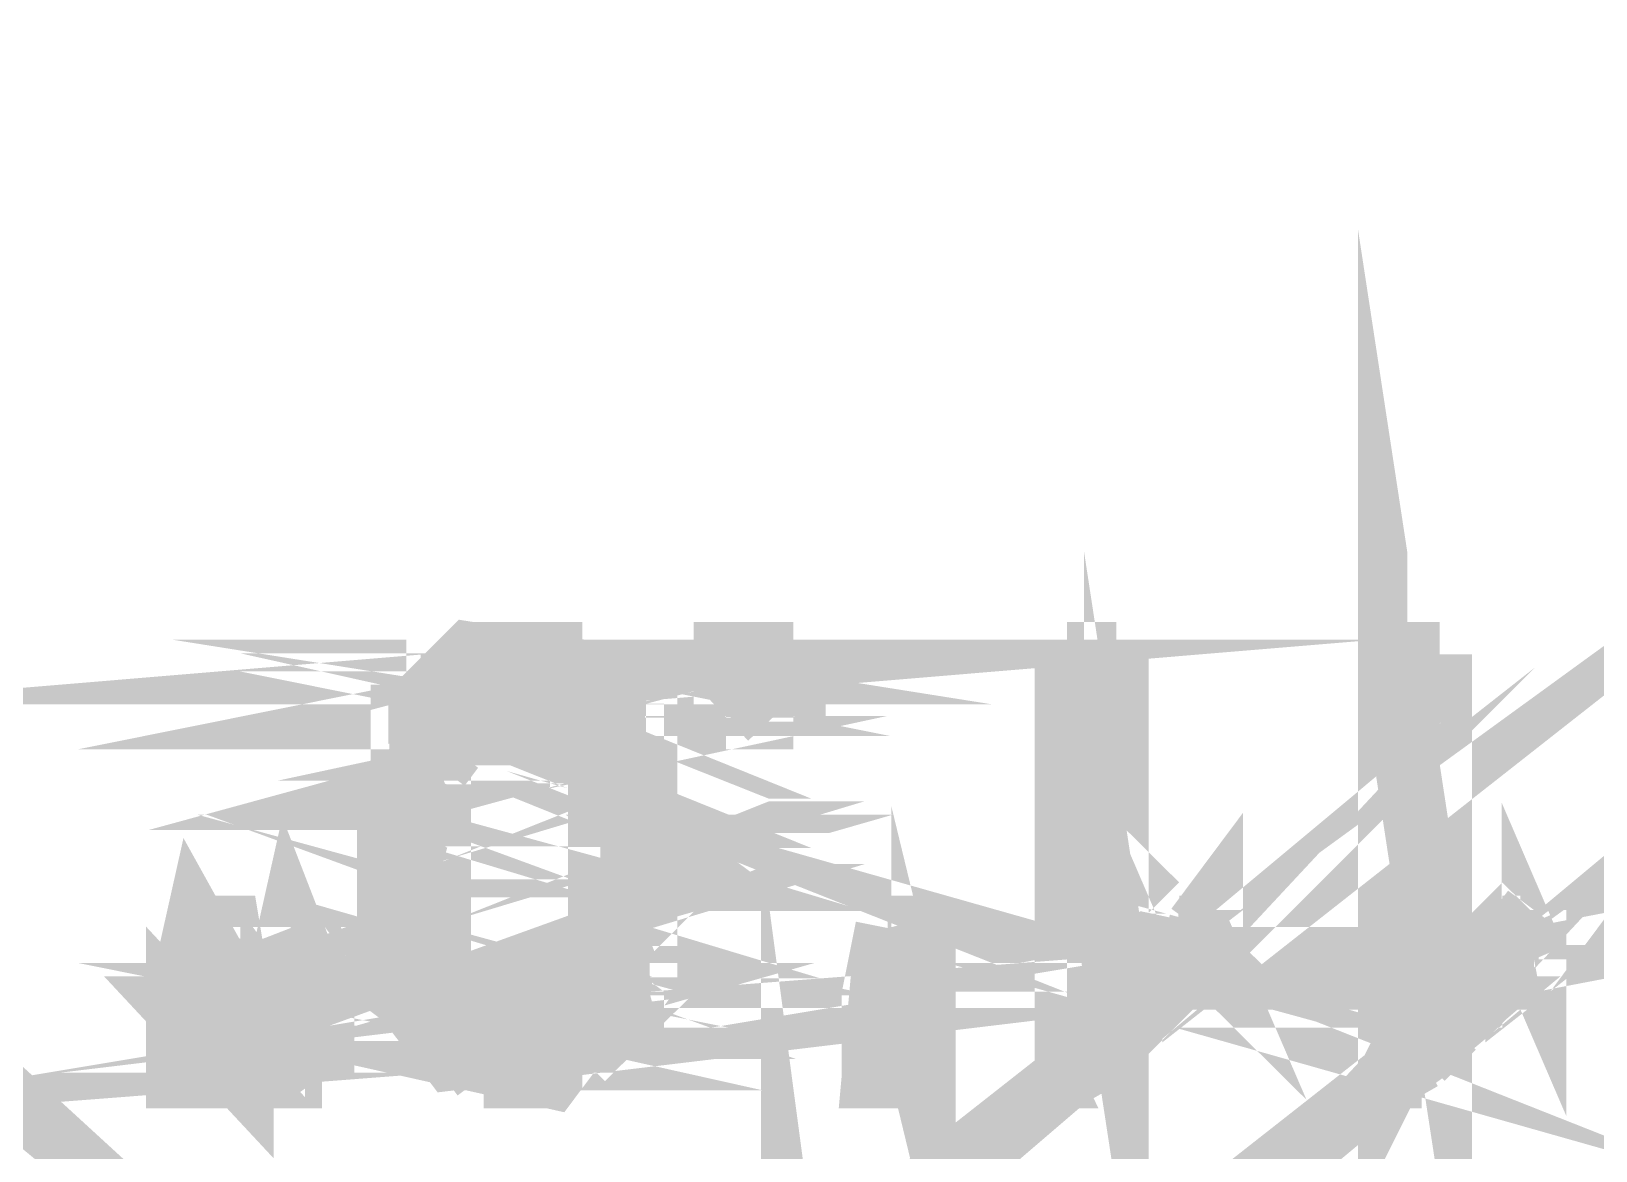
# Model space of a CAD drawing. Header units: inches. Extents: x -524 to 1067, y -71 to 1110.
# Drawn here: x 796.9 to 819.34, y 126.47 to 142.52 of the extents above; entities that cross this region are included whole.
import ezdxf

# ---------------------------------------------------------------- set-up
doc = ezdxf.new("R2010")
doc.units = ezdxf.units.IN
doc.header["$MEASUREMENT"] = 0
doc.layers.add('H', color=7, linetype='Continuous')
doc.layers.add('P', color=7, linetype='Continuous')

msp = doc.modelspace()

# ---------------------------------------------------------------- hatches: boundary and pattern name
at = {"layer": 'H', "linetype": 'Continuous'}
for points in [[(803.0038480386554, 133.3352955950482), (803.1936396088265, 133.590784247202), (804.8032181173955, 133.590784247202), (804.8032181173955, 133.3352955950482), (803.0038480386554, 133.3352955950482)], [(806.9310736060474, 132.6235772069056), (806.9310736060474, 133.590784247202), (807.8289337264737, 133.590784247202), (807.8289337264737, 132.6235772069056), (806.9310736060474, 132.6235772069056)], [(812.4642278441208, 128.9554901295549), (811.756159293866, 127.5393530290453), (811.756159293866, 133.590784247202), (812.4642278441208, 133.590784247202), (812.4642278441208, 128.9554901295549)], [(817.099521961768, 128.9554901295549), (816.3914534115131, 127.5393530290453), (816.3914534115131, 133.590784247202), (817.099521961768, 133.590784247202), (817.099521961768, 128.9554901295549)], [(802.7447095486136, 133.1418541869889), (802.7447095486136, 133.3352955950482), (805.0623566074373, 133.3352955950482), (805.3214950974789, 133.1418541869889), (802.7447095486136, 133.1418541869889)], [(802.2957794884005, 132.4337856367341), (802.2957794884005, 132.6235772069056), (802.4855710585718, 132.8827156969471), (803.6462195069275, 133.1418541869889), (803.4527780988683, 132.8827156969471), (803.1936396088265, 132.8827156969471), (803.1936396088265, 132.6235772069056), (803.0038480386554, 132.6235772069056), (802.2957794884005, 132.4337856367341)], [(802.4855710585718, 132.8827156969471), (802.4855710585718, 133.1418541869889), (803.6462195069275, 133.1418541869889), (802.4855710585718, 132.8827156969471)], [(805.5112866676502, 132.4337856367341), (804.8032181173955, 132.6235772069056), (804.613426547224, 132.6235772069056), (804.613426547224, 132.8827156969471), (804.3542880571824, 132.8827156969471), (804.3542880571824, 133.0761571050064), (804.0951495671409, 133.1418541869889), (804.3542880571824, 133.1418541869889), (805.3214950974789, 132.8827156969471), (805.5112866676502, 132.8827156969471), (805.5112866676502, 132.4337856367341)], [(805.3214950974789, 132.8827156969471), (804.0951495671409, 133.1418541869889), (805.3214950974789, 133.1418541869889), (805.3214950974789, 132.8827156969471)], [(803.0038480386554, 132.1746471466925), (802.2957794884005, 132.4337856367341), (803.0038480386554, 132.6235772069056), (803.0038480386554, 132.1746471466925)], [(804.8032181173955, 132.1746471466925), (804.8032181173955, 132.6235772069056), (805.5112866676502, 132.4337856367341), (805.7704251576918, 132.4337856367341), (805.7704251576918, 131.0176485362247), (805.963866565751, 130.7585100461829), (805.963866565751, 130.5650686381236), (805.7704251576918, 130.305930148082), (805.7704251576918, 130.1161385779106), (805.0623566074373, 129.8570000878688), (805.0623566074373, 132.1746471466925), (804.8032181173955, 132.1746471466925)], [(802.2957794884005, 132.1746471466925), (802.2957794884005, 132.4337856367341), (803.0038480386554, 132.1746471466925), (802.2957794884005, 132.1746471466925)], [(802.0366409983587, 131.9155086566508), (802.0366409983587, 132.1746471466925), (802.7447095486136, 131.9155086566508), (802.0366409983587, 131.9155086566508)], [(802.7447095486136, 131.9155086566508), (802.0366409983587, 132.1746471466925), (803.0038480386554, 132.1746471466925), (802.7447095486136, 131.9155086566508)], [(802.0366409983587, 130.1161385779106), (802.0366409983587, 131.9155086566508), (802.7447095486136, 131.9155086566508), (802.7447095486136, 129.8570000878688), (802.0366409983587, 130.1161385779106)], [(802.0366409983587, 129.8570000878688), (802.0366409983587, 130.1161385779106), (802.7447095486136, 129.8570000878688), (802.0366409983587, 129.8570000878688)], [(805.0623566074373, 129.1489315376142), (805.0623566074373, 129.8570000878688), (805.7704251576918, 130.1161385779106), (805.7704251576918, 128.9554901295549), (805.5112866676502, 128.7000014774011), (805.5112866676502, 128.5065600693418), (804.8032181173955, 128.7000014774011), (804.8032181173955, 128.9554901295549), (805.0623566074373, 129.1489315376142)], [(802.2957794884005, 128.7000014774011), (802.2957794884005, 128.9554901295549), (802.0366409983587, 129.1489315376142), (802.0366409983587, 129.8570000878688), (802.7447095486136, 129.8570000878688), (802.7447095486136, 129.1489315376142), (803.0038480386554, 129.1489315376142), (803.0038480386554, 128.7000014774011), (802.2957794884005, 128.7000014774011)], [(813.8840147825183, 129.1489315376142), (813.6248762924765, 129.5978615978273), (813.8840147825183, 129.8570000878688), (813.8840147825183, 129.1489315376142)], [(818.5193089001655, 129.1489315376142), (818.2601704101237, 129.5978615978273), (818.5193089001655, 129.8570000878688), (818.5193089001655, 129.1489315376142)], [(799.0109253892806, 127.5393530290453), (799.0109253892806, 128.5065600693418), (799.2700638793224, 129.5978615978273), (799.7189939395353, 129.5978615978273), (799.978132429577, 128.5065600693418), (799.978132429577, 127.5393530290453), (799.0109253892806, 127.5393530290453)], [(800.4270624897902, 127.5393530290453), (800.4270624897902, 128.5065600693418), (800.6205038978496, 129.5978615978273), (800.875992550003, 129.5978615978273), (801.1351310400448, 128.5065600693418), (801.1351310400448, 127.5393530290453), (800.4270624897902, 127.5393530290453)], [(808.9895821748294, 127.5393530290453), (808.9895821748294, 128.7000014774011), (809.2487206648711, 129.5978615978273), (809.6976507250843, 129.5978615978273), (809.6976507250843, 127.5393530290453), (808.9895821748294, 127.5393530290453)], [(813.8840147825183, 129.1489315376142), (813.1759462322634, 129.4080700276558), (813.4314348844173, 129.5978615978273), (813.8840147825183, 129.1489315376142)], [(813.8840147825183, 129.1489315376142), (813.4314348844173, 129.5978615978273), (813.6248762924765, 129.5978615978273), (813.8840147825183, 129.1489315376142)], [(818.5193089001655, 129.1489315376142), (817.8112403499103, 129.4080700276558), (818.0010319200819, 129.5978615978273), (818.5193089001655, 129.1489315376142)], [(818.5193089001655, 129.1489315376142), (818.0010319200819, 129.5978615978273), (818.2601704101237, 129.5978615978273), (818.5193089001655, 129.1489315376142)], [(812.7233663341626, 129.1489315376142), (812.9168077422219, 129.4080700276558), (813.1759462322634, 129.4080700276558), (813.8840147825183, 129.1489315376142), (812.7233663341626, 129.1489315376142)], [(817.3586604518096, 129.1489315376142), (817.5521018598688, 129.4080700276558), (817.8112403499103, 129.4080700276558), (818.5193089001655, 129.1489315376142), (817.3586604518096, 129.1489315376142)], [(812.4642278441208, 128.9554901295549), (813.8840147825183, 129.1489315376142), (813.6248762924765, 128.9554901295549), (812.4642278441208, 128.9554901295549)], [(812.4642278441208, 128.9554901295549), (812.7233663341626, 129.1489315376142), (813.8840147825183, 129.1489315376142), (812.4642278441208, 128.9554901295549)], [(817.099521961768, 128.9554901295549), (818.5193089001655, 129.1489315376142), (818.2601704101237, 128.9554901295549), (817.099521961768, 128.9554901295549)], [(817.099521961768, 128.9554901295549), (817.3586604518096, 129.1489315376142), (818.5193089001655, 129.1489315376142), (817.099521961768, 128.9554901295549)], [(813.1759462322634, 128.7000014774011), (811.756159293866, 127.5393530290453), (812.4642278441208, 128.9554901295549), (813.4314348844173, 128.9554901295549), (813.4314348844173, 128.7000014774011), (813.1759462322634, 128.7000014774011)], [(817.8112403499103, 128.7000014774011), (816.3914534115131, 127.5393530290453), (817.099521961768, 128.9554901295549), (818.0010319200819, 128.9554901295549), (818.0010319200819, 128.7000014774011), (817.8112403499103, 128.7000014774011)], [(802.4855710585718, 128.2474215793002), (802.4855710585718, 128.5065600693418), (802.2957794884005, 128.7000014774011), (803.0038480386554, 128.7000014774011), (803.4527780988683, 128.2474215793002), (802.4855710585718, 128.2474215793002)], [(804.3542880571824, 128.2474215793002), (804.8032181173955, 128.7000014774011), (805.5112866676502, 128.5065600693418), (805.3214950974789, 128.2474215793002), (804.3542880571824, 128.2474215793002)], [(811.756159293866, 127.5393530290453), (813.1759462322634, 128.7000014774011), (812.9168077422219, 128.5065600693418), (811.756159293866, 127.5393530290453)], [(816.3914534115131, 127.5393530290453), (817.8112403499103, 128.7000014774011), (817.5521018598688, 128.5065600693418), (816.3914534115131, 127.5393530290453)], [(811.756159293866, 127.5393530290453), (812.7233663341626, 128.3131186612826), (812.7233663341626, 128.5065600693418), (812.9168077422219, 128.5065600693418), (812.7233663341626, 128.3131186612826), (812.7233663341626, 128.2474215793002), (811.756159293866, 127.5393530290453)], [(816.3914534115131, 127.5393530290453), (817.3586604518096, 128.3131186612826), (817.3586604518096, 128.5065600693418), (817.5521018598688, 128.5065600693418), (817.3586604518096, 128.3131186612826), (817.3586604518096, 128.2474215793002), (816.3914534115131, 127.5393530290453)], [(802.7447095486136, 127.9882830892584), (802.4855710585718, 128.2474215793002), (803.9053579969693, 128.2474215793002), (802.7447095486136, 127.9882830892584)], [(802.7447095486136, 127.9882830892584), (805.3214950974789, 128.2474215793002), (805.0623566074373, 127.9882830892584), (802.7447095486136, 127.9882830892584)], [(802.7447095486136, 127.9882830892584), (803.9053579969693, 128.2474215793002), (805.3214950974789, 128.2474215793002), (802.7447095486136, 127.9882830892584)], [(811.756159293866, 127.5393530290453), (812.7233663341626, 128.2474215793002), (812.4642278441208, 127.9882830892584), (811.756159293866, 127.5393530290453)], [(816.3914534115131, 127.5393530290453), (817.3586604518096, 128.2474215793002), (817.099521961768, 127.9882830892584), (816.3914534115131, 127.5393530290453)], [(803.4527780988683, 127.5393530290453), (803.1936396088265, 127.7984915190871), (803.0038480386554, 127.7984915190871), (802.7447095486136, 127.9882830892584), (805.0623566074373, 127.9882830892584), (804.8032181173955, 127.7984915190871), (804.613426547224, 127.7984915190871), (804.3542880571824, 127.5393530290453), (803.4527780988683, 127.5393530290453)], [(811.756159293866, 127.5393530290453), (812.4642278441208, 127.9882830892584), (812.208739191967, 127.7984915190871), (811.756159293866, 127.5393530290453)], [(816.3914534115131, 127.5393530290453), (817.099521961768, 127.9882830892584), (816.9097303915964, 127.7984915190871), (816.3914534115131, 127.5393530290453)], [(811.756159293866, 127.5393530290453), (812.208739191967, 127.7984915190871), (812.208739191967, 127.5393530290453), (811.756159293866, 127.5393530290453)], [(816.3914534115131, 127.5393530290453), (816.9097303915964, 127.7984915190871), (816.9097303915964, 127.5393530290453), (816.3914534115131, 127.5393530290453)]]:
    msp.add_hatch(color=256, dxfattribs=at).paths.add_polyline_path(points)

# ---------------------------------------------------------------- linework, layer by layer
at = {"layer": 'P', "const_width": 0.927058823529412}
for points in [[(812.6576692521803, 128.2474215793002), (812.4642278441208, 128.0539801712409), (811.756159293866, 127.5393530290454), (812.6576692521803, 128.2474215793002)], [(817.099521961768, 128.0539801712409), (816.3914534115131, 127.5393530290454), (817.2929633698272, 128.2474215793002)], [(793.9230513735326, 129.6635586798096), (796.2406984323561, 127.5393530290454), (793.6675627213788, 129.6635586798096), (793.9230513735326, 129.6635586798096)], [(811.756159293866, 133.590784247202), (812.4642278441208, 128.9554901295549), (812.4642278441208, 133.590784247202)], [(816.3914534115131, 133.590784247202), (817.099521961768, 128.9554901295549), (817.099521961768, 133.590784247202)], [(803.1936396088265, 133.590784247202), (804.8032181173955, 133.3352955950482), (802.9381509566731, 133.3352955950482), (803.1936396088265, 133.590784247202)], [(804.5477294652417, 133.590784247202), (803.1936396088265, 133.590784247202)], [(803.1936396088265, 133.590784247202), (803.3870810168858, 133.590784247202)], [(804.5477294652417, 133.590784247202), (803.1936396088265, 133.590784247202), (804.8032181173955, 133.590784247202), (804.5477294652417, 133.590784247202)], [(803.1936396088265, 133.590784247202), (804.8032181173955, 133.590784247202)], [(804.8032181173955, 133.590784247202), (803.1936396088265, 133.590784247202), (803.1936396088265, 133.590784247202), (804.8032181173955, 133.590784247202)], [(803.1936396088265, 133.590784247202), (804.8032181173955, 133.3352955950482), (804.8032181173955, 133.590784247202)], [(804.3542880571824, 133.590784247202), (803.3870810168858, 133.590784247202), (803.6462195069275, 133.590784247202)], [(804.3542880571824, 133.590784247202), (803.3870810168858, 133.590784247202)], [(803.3870810168858, 133.590784247202), (804.5477294652417, 133.590784247202)], [(803.3870810168858, 133.590784247202), (804.5477294652417, 133.590784247202)], [(804.0951495671409, 133.590784247202), (803.9053579969693, 133.590784247202), (803.6462195069275, 133.590784247202)], [(803.6462195069275, 133.590784247202), (803.9053579969693, 133.590784247202)], [(804.0951495671409, 133.590784247202), (803.6462195069275, 133.590784247202)], [(803.6462195069275, 133.590784247202), (804.3542880571824, 133.590784247202)], [(803.6462195069275, 133.590784247202), (804.3542880571824, 133.590784247202)], [(804.3542880571824, 133.590784247202), (803.6462195069275, 133.590784247202)], [(803.6462195069275, 133.590784247202), (803.6462195069275, 133.590784247202)], [(804.3542880571824, 133.590784247202), (803.6462195069275, 133.590784247202)], [(803.6462195069275, 133.590784247202), (804.3542880571824, 133.590784247202), (804.3542880571824, 133.590784247202), (803.6462195069275, 133.590784247202)], [(803.9053579969693, 133.590784247202), (804.0951495671409, 133.590784247202)], [(804.3542880571824, 133.590784247202), (804.0951495671409, 133.590784247202)], [(804.5477294652417, 133.590784247202), (804.3542880571824, 133.590784247202)], [(807.8289337264737, 133.590784247202), (806.8653765240651, 132.6892742888879)], [(807.8289337264737, 133.590784247202), (806.8653765240651, 132.6892742888879)], [(806.8653765240651, 132.6892742888879), (806.8653765240651, 133.590784247202), (807.8289337264737, 133.590784247202)], [(807.8289337264737, 133.590784247202), (807.8289337264737, 132.6892742888879), (807.8289337264737, 133.590784247202), (807.8289337264737, 133.590784247202), (807.8289337264737, 132.6892742888879)], [(812.4642278441208, 133.590784247202), (811.756159293866, 133.590784247202)], [(811.756159293866, 133.590784247202), (812.4642278441208, 128.9554901295549)], [(811.756159293866, 127.5393530290454), (811.756159293866, 133.590784247202)], [(817.099521961768, 133.590784247202), (816.3914534115131, 133.590784247202)], [(816.3914534115131, 133.590784247202), (817.099521961768, 128.9554901295549), (816.3914534115131, 127.5393530290454), (816.3914534115131, 133.590784247202)], [(802.7447095486136, 133.3352955950482), (805.0623566074373, 133.3352955950482), (802.7447095486136, 133.3352955950482), (805.0623566074373, 133.3352955950482), (802.7447095486136, 133.141854186989), (802.7447095486136, 133.3352955950482)], [(805.0623566074373, 133.3352955950482), (802.7447095486136, 133.141854186989)], [(802.7447095486136, 133.3352955950482), (805.0623566074373, 133.3352955950482), (805.0623566074373, 133.3352955950482), (802.7447095486136, 133.3352955950482)], [(802.9381509566731, 133.3352955950482), (805.0623566074373, 133.3352955950482), (802.9381509566731, 133.3352955950482)], [(804.8032181173955, 133.3352955950482), (802.9381509566731, 133.3352955950482), (805.0623566074373, 133.3352955950482), (804.8032181173955, 133.3352955950482)], [(805.2557980154966, 133.141854186989), (805.0623566074373, 133.3352955950482)], [(805.2557980154966, 133.141854186989), (804.0951495671409, 133.141854186989), (805.2557980154966, 132.8827156969472), (805.2557980154966, 133.141854186989)], [(803.6462195069275, 133.141854186989), (802.4855710585718, 132.8827156969472)], [(803.9053579969693, 133.141854186989), (802.4855710585718, 133.141854186989)], [(802.4855710585718, 133.141854186989), (805.2557980154966, 133.141854186989)], [(803.9053579969693, 133.141854186989), (802.4855710585718, 133.141854186989), (803.6462195069275, 133.141854186989), (803.9053579969693, 133.141854186989)], [(802.4855710585718, 133.141854186989), (803.6462195069275, 133.141854186989)], [(803.6462195069275, 133.141854186989), (802.4855710585718, 132.8827156969472), (802.4855710585718, 133.141854186989)], [(803.6462195069275, 133.141854186989), (802.4855710585718, 132.8827156969472), (803.6462195069275, 133.141854186989), (803.6462195069275, 133.141854186989)], [(802.7447095486136, 133.141854186989), (805.2557980154966, 133.141854186989), (802.4855710585718, 133.141854186989)], [(802.4855710585718, 133.141854186989), (802.7447095486136, 133.141854186989)], [(802.7447095486136, 133.141854186989), (805.2557980154966, 133.141854186989)], [(803.3870810168858, 132.8827156969472), (803.6462195069275, 133.141854186989)], [(803.9053579969693, 133.141854186989), (805.2557980154966, 133.141854186989)], [(805.2557980154966, 133.141854186989), (803.9053579969693, 133.141854186989)], [(803.9053579969693, 133.141854186989), (805.2557980154966, 133.141854186989)], [(805.2557980154966, 133.141854186989), (804.0951495671409, 133.141854186989), (803.9053579969693, 133.141854186989)], [(805.2557980154966, 133.141854186989), (803.9053579969693, 133.141854186989)], [(803.9053579969693, 133.141854186989), (805.2557980154966, 133.141854186989)], [(805.2557980154966, 133.141854186989), (803.9053579969693, 133.141854186989)], [(804.0951495671409, 133.141854186989), (805.2557980154966, 132.8827156969472), (804.0951495671409, 133.141854186989)], [(804.3542880571824, 133.141854186989), (805.2557980154966, 132.8827156969472)], [(804.3542880571824, 132.8827156969472), (804.3542880571824, 133.141854186989)], [(805.2557980154966, 133.141854186989), (805.2557980154966, 133.141854186989)], [(803.1936396088265, 132.6892742888879), (802.2300824064182, 132.6892742888879), (803.1936396088265, 132.8827156969472), (803.1936396088265, 132.6892742888879)], [(805.5112866676502, 132.8827156969472), (804.5477294652417, 132.8827156969472), (805.5112866676502, 132.6892742888879)], [(802.2300824064182, 132.6892742888879), (803.1936396088265, 132.8827156969472)], [(802.4855710585718, 132.8827156969472), (802.2300824064182, 132.6892742888879)], [(803.1936396088265, 132.8827156969472), (802.4855710585718, 132.8827156969472)], [(803.1936396088265, 132.8827156969472), (802.4855710585718, 132.8827156969472)], [(802.4855710585718, 132.8827156969472), (803.3870810168858, 132.8827156969472), (803.1936396088265, 132.8827156969472)], [(802.4855710585718, 132.8827156969472), (803.3870810168858, 132.8827156969472)], [(803.3870810168858, 132.8827156969472), (802.4855710585718, 132.8827156969472)], [(802.4855710585718, 132.8827156969472), (802.4855710585718, 132.8827156969472)], [(803.3870810168858, 132.8827156969472), (802.4855710585718, 132.8827156969472)], [(802.4855710585718, 132.8827156969472), (803.3870810168858, 132.8827156969472), (803.3870810168858, 132.8827156969472), (802.4855710585718, 132.8827156969472)], [(805.2557980154966, 132.8827156969472), (804.3542880571824, 132.8827156969472)], [(805.2557980154966, 132.8827156969472), (804.3542880571824, 132.8827156969472)], [(804.3542880571824, 132.8827156969472), (805.5112866676502, 132.8827156969472), (805.2557980154966, 132.8827156969472)], [(804.3542880571824, 132.8827156969472), (805.5112866676502, 132.8827156969472)], [(805.5112866676502, 132.8827156969472), (804.5477294652417, 132.8827156969472), (804.3542880571824, 132.8827156969472)], [(804.5477294652417, 132.8827156969472), (805.5112866676502, 132.6892742888879)], [(805.5112866676502, 132.6892742888879), (804.5477294652417, 132.6892742888879), (804.5477294652417, 132.8827156969472)], [(805.5112866676502, 132.6892742888879), (805.5112866676502, 132.8827156969472)], [(802.2300824064182, 132.4337856367341), (803.1936396088265, 132.6892742888879), (802.9381509566731, 132.6892742888879)], [(802.2300824064182, 132.4337856367341), (803.1936396088265, 132.6892742888879), (802.2300824064182, 132.6892742888879), (802.2300824064182, 132.4337856367341)], [(802.9381509566731, 132.6892742888879), (802.2300824064182, 132.4337856367341), (802.9381509566731, 132.6892742888879)], [(802.9381509566731, 132.6892742888879), (802.2300824064182, 132.4337856367341)], [(805.5112866676502, 132.6892742888879), (804.5477294652417, 132.6892742888879), (805.5112866676502, 132.6892742888879), (805.5112866676502, 132.6892742888879), (804.5477294652417, 132.6892742888879)], [(804.8032181173955, 132.6892742888879), (804.5477294652417, 132.6892742888879)], [(804.8032181173955, 132.6892742888879), (805.5112866676502, 132.4337856367341), (804.8032181173955, 132.6892742888879)], [(805.5112866676502, 132.6892742888879), (804.8032181173955, 132.6892742888879)], [(805.5112866676502, 132.6892742888879), (804.8032181173955, 132.6892742888879)], [(804.8032181173955, 132.6892742888879), (805.5112866676502, 132.4337856367341), (805.5112866676502, 132.6892742888879)], [(804.8032181173955, 132.6892742888879), (805.5112866676502, 132.4337856367341), (804.8032181173955, 132.6892742888879), (804.8032181173955, 132.6892742888879)], [(806.8653765240651, 132.6892742888879), (807.8289337264737, 132.6892742888879)], [(805.7047280757095, 132.4337856367341), (804.8032181173955, 132.2403442286749), (805.7047280757095, 132.2403442286749), (805.7047280757095, 132.4337856367341)], [(802.2300824064182, 132.4337856367341), (802.9381509566731, 132.2403442286749), (802.2300824064182, 132.4337856367341)], [(802.9381509566731, 132.4337856367341), (802.2300824064182, 132.4337856367341)], [(802.2300824064182, 132.4337856367341), (802.9381509566731, 132.4337856367341)], [(802.2300824064182, 132.4337856367341), (802.9381509566731, 132.4337856367341)], [(802.9381509566731, 132.4337856367341), (802.2300824064182, 132.4337856367341), (802.2300824064182, 132.4337856367341), (802.9381509566731, 132.4337856367341)], [(802.2300824064182, 132.4337856367341), (802.9381509566731, 132.2403442286749)], [(802.9381509566731, 132.4337856367341), (802.9381509566731, 132.4337856367341)], [(802.9381509566731, 132.2403442286749), (802.9381509566731, 132.4337856367341)], [(804.8032181173955, 132.4337856367341), (805.5112866676502, 132.4337856367341)], [(805.5112866676502, 132.4337856367341), (804.8032181173955, 132.4337856367341), (804.8032181173955, 132.4337856367341), (805.5112866676502, 132.4337856367341)], [(804.8032181173955, 132.4337856367341), (805.7047280757095, 132.4337856367341), (805.5112866676502, 132.4337856367341)], [(804.8032181173955, 132.4337856367341), (805.7047280757095, 132.4337856367341)], [(805.7047280757095, 132.4337856367341), (804.8032181173955, 132.2403442286749), (804.8032181173955, 132.4337856367341)], [(802.0366409983587, 132.2403442286749), (802.7447095486136, 131.9812057386332), (802.0366409983587, 132.2403442286749)], [(802.9381509566731, 132.2403442286749), (802.0366409983587, 132.2403442286749), (802.9381509566731, 132.2403442286749), (802.0366409983587, 132.2403442286749)], [(802.0366409983587, 132.2403442286749), (802.7447095486136, 131.9812057386332)], [(802.2300824064182, 132.2403442286749), (802.9381509566731, 132.2403442286749), (802.0366409983587, 132.2403442286749), (802.2300824064182, 132.2403442286749)], [(802.7447095486136, 131.9812057386332), (802.9381509566731, 132.2403442286749)], [(805.0623566074373, 132.2403442286749), (805.7047280757095, 131.9812057386332), (805.0623566074373, 131.9812057386332)], [(804.8032181173955, 132.2403442286749), (805.7047280757095, 132.2403442286749), (805.0623566074373, 132.2403442286749), (804.8032181173955, 132.2403442286749)], [(805.7047280757095, 132.2403442286749), (805.0623566074373, 132.2403442286749)], [(805.0623566074373, 132.2403442286749), (805.7047280757095, 131.9812057386332)], [(805.0623566074373, 131.9812057386332), (805.0623566074373, 132.2403442286749)], [(805.7047280757095, 131.9812057386332), (805.7047280757095, 132.2403442286749)], [(802.0366409983587, 131.9812057386332), (802.7447095486136, 131.9812057386332)], [(802.7447095486136, 131.9812057386332), (802.0366409983587, 131.9812057386332)], [(802.0366409983587, 131.9812057386332), (802.7447095486136, 131.9812057386332)], [(802.7447095486136, 131.9812057386332), (802.0366409983587, 131.7257170864793)], [(802.0366409983587, 131.7257170864793), (802.0366409983587, 131.9812057386332)], [(802.7447095486136, 131.9812057386332), (802.0366409983587, 131.7257170864793)], [(802.0366409983587, 131.7257170864793), (802.7447095486136, 131.7257170864793), (802.7447095486136, 131.9812057386332)], [(802.0366409983587, 131.9812057386332), (802.7447095486136, 131.9812057386332), (802.7447095486136, 131.9812057386332)], [(802.7447095486136, 131.9812057386332), (802.0366409983587, 131.9812057386332)], [(805.7047280757095, 131.9812057386332), (805.0623566074373, 131.9812057386332), (805.7047280757095, 131.7257170864793)], [(805.7047280757095, 131.9812057386332), (805.0623566074373, 131.9812057386332)], [(805.0623566074373, 131.9812057386332), (805.7047280757095, 131.9812057386332), (805.7047280757095, 131.9812057386332), (805.0623566074373, 131.9812057386332)], [(805.7047280757095, 131.9812057386332), (805.0623566074373, 131.9812057386332)], [(805.0623566074373, 131.9812057386332), (805.0623566074373, 131.9812057386332)], [(805.0623566074373, 131.9812057386332), (805.7047280757095, 131.7257170864793)], [(805.7047280757095, 131.7257170864793), (805.0623566074373, 131.7257170864793), (805.0623566074373, 131.9812057386332)], [(805.7047280757095, 131.7257170864793), (805.7047280757095, 131.9812057386332)], [(802.7447095486136, 131.7257170864793), (802.0366409983587, 131.53227567842), (802.7447095486136, 131.53227567842)], [(802.0366409983587, 131.7257170864793), (802.7447095486136, 131.7257170864793)], [(802.7447095486136, 131.7257170864793), (802.0366409983587, 131.53227567842), (802.0366409983587, 131.7257170864793)], [(802.7447095486136, 131.53227567842), (802.7447095486136, 131.7257170864793)], [(805.7047280757095, 131.7257170864793), (805.0623566074373, 131.7257170864793)], [(805.0623566074373, 131.7257170864793), (805.7047280757095, 131.53227567842)], [(805.0623566074373, 131.7257170864793), (805.7047280757095, 131.53227567842)], [(805.7047280757095, 131.53227567842), (805.0623566074373, 131.53227567842), (805.0623566074373, 131.7257170864793)], [(805.7047280757095, 131.53227567842), (805.7047280757095, 131.7257170864793)], [(802.0366409983587, 131.53227567842), (802.7447095486136, 131.53227567842)], [(802.7447095486136, 131.53227567842), (802.0366409983587, 131.53227567842), (802.0366409983587, 131.53227567842), (802.7447095486136, 131.53227567842)], [(802.0366409983587, 131.53227567842), (802.7447095486136, 131.2731371883785)], [(802.0366409983587, 131.53227567842), (802.7447095486136, 131.2731371883785)], [(802.7447095486136, 131.2731371883785), (802.0366409983587, 131.2731371883785), (802.0366409983587, 131.53227567842)], [(802.7447095486136, 131.2731371883785), (802.7447095486136, 131.53227567842)], [(805.0623566074373, 131.53227567842), (805.7047280757095, 131.2731371883785), (805.0623566074373, 131.2731371883785)], [(805.7047280757095, 131.53227567842), (805.0623566074373, 131.53227567842)], [(805.0623566074373, 131.53227567842), (805.7047280757095, 131.2731371883785)], [(805.0623566074373, 131.2731371883785), (805.0623566074373, 131.53227567842)], [(805.7047280757095, 131.2731371883785), (805.7047280757095, 131.53227567842)], [(802.7447095486136, 131.2731371883785), (802.0366409983587, 131.2731371883785)], [(802.0366409983587, 131.2731371883785), (802.7447095486136, 131.0176485362247)], [(802.0366409983587, 131.2731371883785), (802.7447095486136, 131.0176485362247)], [(802.7447095486136, 131.0176485362247), (802.0366409983587, 131.0176485362247), (802.0366409983587, 131.2731371883785)], [(802.7447095486136, 131.0176485362247), (802.7447095486136, 131.2731371883785)], [(805.7047280757095, 131.2731371883785), (805.0623566074373, 131.0176485362247), (805.7047280757095, 131.0176485362247)], [(813.3657378024348, 128.7000014774011), (812.4642278441208, 128.9554901295549), (813.1102491502811, 128.7000014774011), (813.3657378024348, 128.7000014774011)], [(805.7047280757095, 131.2731371883785), (805.0623566074373, 131.2731371883785)], [(805.0623566074373, 131.2731371883785), (805.7047280757095, 131.2731371883785), (805.7047280757095, 131.2731371883785), (805.0623566074373, 131.2731371883785)], [(805.7047280757095, 131.2731371883785), (805.0623566074373, 131.0176485362247)], [(805.0623566074373, 131.0176485362247), (805.0623566074373, 131.2731371883785)], [(805.7047280757095, 131.0176485362247), (805.7047280757095, 131.2731371883785)], [(812.6576692521803, 128.2474215793002), (811.756159293866, 127.5393530290454), (812.6576692521803, 128.5065600693418), (812.6576692521803, 128.2474215793002)], [(817.2929633698272, 128.2474215793002), (816.3914534115131, 127.5393530290454), (817.2929633698272, 128.5065600693418), (817.2929633698272, 128.2474215793002)], [(802.0366409983587, 131.0176485362247), (802.7447095486136, 130.8242071281654), (802.0366409983587, 130.8242071281654)], [(802.7447095486136, 130.8242071281654), (802.0366409983587, 130.8242071281654), (802.7447095486136, 130.5650686381237)], [(802.7447095486136, 131.0176485362247), (802.0366409983587, 131.0176485362247)], [(802.0366409983587, 131.0176485362247), (802.7447095486136, 130.8242071281654)], [(802.0366409983587, 130.8242071281654), (802.0366409983587, 131.0176485362247)], [(802.0366409983587, 130.8242071281654), (802.7447095486136, 130.5650686381237)], [(802.7447095486136, 130.5650686381237), (802.0366409983587, 130.5650686381237), (802.0366409983587, 130.8242071281654)], [(805.963866565751, 130.8242071281654), (805.0623566074373, 130.5650686381237), (805.963866565751, 130.5650686381237), (805.963866565751, 130.8242071281654)], [(802.7447095486136, 130.8242071281654), (802.7447095486136, 131.0176485362247)], [(802.7447095486136, 130.5650686381237), (802.7447095486136, 130.8242071281654)], [(805.0623566074373, 131.0176485362247), (805.7047280757095, 131.0176485362247), (805.0623566074373, 130.8242071281654)], [(805.0623566074373, 130.8242071281654), (805.963866565751, 130.8242071281654), (805.0623566074373, 130.5650686381237), (805.0623566074373, 130.8242071281654)], [(805.0623566074373, 130.8242071281654), (805.963866565751, 130.8242071281654), (805.7047280757095, 131.0176485362247)], [(805.0623566074373, 130.8242071281654), (805.0623566074373, 131.0176485362247)], [(805.7047280757095, 131.0176485362247), (805.0623566074373, 130.8242071281654)], [(809.6976507250843, 129.6635586798096), (809.6976507250843, 127.5393530290454), (809.1830235828888, 129.6635586798096)], [(813.818317700536, 129.2146286195966), (813.818317700536, 129.9226971698513), (813.6248762924765, 129.6635586798096)], [(818.2601704101237, 129.6635586798096), (818.4536118181829, 129.2146286195966), (818.4536118181829, 129.9226971698513)], [(801.0694339580623, 128.5065600693418), (800.6205038978496, 129.6635586798096), (800.3613654078076, 128.5065600693418)], [(813.3657378024348, 129.6635586798096), (813.818317700536, 129.2146286195966), (813.6248762924765, 129.6635586798096)], [(799.9124353475945, 128.5065600693418), (799.2700638793224, 129.6635586798096), (799.0109253892806, 128.5065600693418)], [(802.7447095486136, 130.5650686381237), (802.0366409983587, 130.5650686381237), (802.7447095486136, 130.5650686381237), (802.7447095486136, 130.5650686381237), (802.0366409983587, 130.5650686381237), (802.7447095486136, 130.5650686381237)], [(802.0366409983587, 130.5650686381237), (802.0366409983587, 130.5650686381237), (802.7447095486136, 130.5650686381237)], [(802.0366409983587, 130.5650686381237), (802.7447095486136, 130.3716272300644)], [(802.0366409983587, 130.5650686381237), (802.7447095486136, 130.3716272300644)], [(802.7447095486136, 130.3716272300644), (802.0366409983587, 130.3716272300644), (802.0366409983587, 130.5650686381237)], [(802.7447095486136, 130.3716272300644), (802.0366409983587, 130.3716272300644)], [(802.0366409983587, 130.3716272300644), (802.7447095486136, 130.1161385779106)], [(802.0366409983587, 130.3716272300644), (802.7447095486136, 130.1161385779106)], [(802.7447095486136, 130.1161385779106), (802.0366409983587, 130.1161385779106), (802.0366409983587, 130.3716272300644)], [(802.7447095486136, 130.3716272300644), (802.7447095486136, 130.5650686381237)], [(802.7447095486136, 130.1161385779106), (802.7447095486136, 130.3716272300644)], [(805.0623566074373, 130.5650686381237), (805.7047280757095, 130.3716272300644), (805.0623566074373, 130.3716272300644)], [(805.7047280757095, 130.3716272300644), (805.0623566074373, 130.1161385779106), (805.7047280757095, 130.1161385779106)], [(805.0623566074373, 130.5650686381237), (805.963866565751, 130.5650686381237), (805.0623566074373, 130.5650686381237), (805.0623566074373, 130.5650686381237), (805.963866565751, 130.5650686381237)], [(805.0623566074373, 130.5650686381237), (805.7047280757095, 130.3716272300644)], [(805.0623566074373, 130.3716272300644), (805.0623566074373, 130.5650686381237)], [(805.7047280757095, 130.3716272300644), (805.0623566074373, 130.3716272300644)], [(805.0623566074373, 130.3716272300644), (805.7047280757095, 130.3716272300644), (805.7047280757095, 130.3716272300644), (805.0623566074373, 130.3716272300644)], [(805.7047280757095, 130.3716272300644), (805.0623566074373, 130.1161385779106)], [(805.0623566074373, 130.1161385779106), (805.0623566074373, 130.3716272300644)], [(805.7047280757095, 130.3716272300644), (805.963866565751, 130.5650686381237)], [(805.7047280757095, 130.1161385779106), (805.7047280757095, 130.3716272300644)], [(807.8289337264737, 121.7470603009305), (807.8289337264737, 123.8712659516948), (808.5406521146165, 118.527903283793)], [(802.0366409983587, 130.1161385779106), (802.7447095486136, 129.9226971698513), (802.0366409983587, 130.1161385779106)], [(802.7447095486136, 130.1161385779106), (802.0366409983587, 130.1161385779106)], [(802.0366409983587, 130.1161385779106), (802.7447095486136, 129.9226971698513)], [(802.0366409983587, 129.6635586798096), (802.7447095486136, 129.9226971698513)], [(802.0366409983587, 129.6635586798096), (802.7447095486136, 129.9226971698513)], [(802.7447095486136, 129.9226971698513), (802.0366409983587, 129.9226971698513), (802.0366409983587, 129.6635586798096)], [(802.7447095486136, 129.9226971698513), (802.0366409983587, 129.9226971698513), (802.0366409983587, 129.9226971698513), (802.7447095486136, 129.9226971698513)], [(802.0366409983587, 129.9226971698513), (802.7447095486136, 129.9226971698513), (802.7447095486136, 129.9226971698513), (802.0366409983587, 129.9226971698513)], [(802.7447095486136, 129.9226971698513), (802.7447095486136, 130.1161385779106)], [(802.7447095486136, 129.9226971698513), (802.7447095486136, 129.6635586798096)], [(805.0623566074373, 130.1161385779106), (805.7047280757095, 130.1161385779106), (805.0623566074373, 129.9226971698513)], [(805.7047280757095, 130.1161385779106), (805.0623566074373, 129.9226971698513), (805.7047280757095, 130.1161385779106)], [(805.0623566074373, 129.9226971698513), (805.0623566074373, 130.1161385779106)], [(805.7047280757095, 129.9226971698513), (805.0623566074373, 129.9226971698513)], [(805.0623566074373, 129.9226971698513), (805.7047280757095, 129.6635586798096)], [(805.0623566074373, 129.9226971698513), (805.7047280757095, 129.6635586798096)], [(805.7047280757095, 129.6635586798096), (805.0623566074373, 129.6635586798096), (805.0623566074373, 129.9226971698513)], [(805.7047280757095, 129.6635586798096), (805.7047280757095, 129.9226971698513)], [(813.818317700536, 129.2146286195966), (813.818317700536, 129.9226971698513), (813.818317700536, 129.9226971698513), (813.818317700536, 129.2146286195966)], [(818.4536118181829, 129.9226971698513), (818.2601704101237, 129.6635586798096)], [(818.4536118181829, 129.2146286195966), (818.4536118181829, 129.9226971698513)], [(818.4536118181829, 129.9226971698513), (818.4536118181829, 129.9226971698513)], [(818.4536118181829, 129.9226971698513), (818.4536118181829, 129.2146286195966)], [(813.818317700536, 129.2146286195966), (813.1102491502811, 129.4080700276558), (813.3657378024348, 129.6635586798096), (813.818317700536, 129.2146286195966)], [(817.745543267928, 129.4080700276558), (818.0010319200819, 129.6635586798096), (818.4536118181829, 129.2146286195966)], [(799.9124353475945, 128.5065600693418), (799.2700638793224, 129.6635586798096)], [(799.2700638793224, 129.6635586798096), (799.7189939395353, 129.6635586798096), (799.9124353475945, 128.5065600693418)], [(802.0366409983587, 129.2146286195966), (802.7447095486136, 129.2146286195966), (802.0366409983587, 129.4080700276558), (802.0366409983587, 129.2146286195966)], [(802.7447095486136, 129.4080700276558), (802.0366409983587, 129.4080700276558), (802.7447095486136, 129.6635586798096)], [(801.0694339580623, 127.5393530290454), (800.3613654078076, 128.5065600693418), (800.3613654078076, 127.5393530290454)], [(801.0694339580623, 128.5065600693418), (800.6205038978496, 129.6635586798096)], [(800.6205038978496, 129.6635586798096), (800.875992550003, 129.6635586798096)], [(800.875992550003, 129.6635586798096), (801.0694339580623, 128.5065600693418)], [(802.9381509566731, 128.9554901295549), (802.0366409983587, 129.2146286195966), (802.2300824064182, 128.9554901295549)], [(802.0366409983587, 129.4080700276558), (802.7447095486136, 129.6635586798096)], [(802.7447095486136, 129.6635586798096), (802.0366409983587, 129.6635586798096), (802.0366409983587, 129.4080700276558)], [(802.7447095486136, 129.6635586798096), (802.0366409983587, 129.6635586798096)], [(802.7447095486136, 129.6635586798096), (802.7447095486136, 129.4080700276558)], [(805.7047280757095, 129.6635586798096), (805.0623566074373, 129.6635586798096), (805.7047280757095, 129.6635586798096), (805.7047280757095, 129.6635586798096), (805.0623566074373, 129.6635586798096)], [(805.7047280757095, 129.6635586798096), (805.0623566074373, 129.4080700276558)], [(805.0623566074373, 129.4080700276558), (805.0623566074373, 129.6635586798096)], [(805.7047280757095, 129.6635586798096), (805.0623566074373, 129.4080700276558)], [(805.0623566074373, 129.4080700276558), (805.7047280757095, 129.4080700276558), (805.7047280757095, 129.6635586798096)], [(809.1830235828888, 129.6635586798096), (808.9895821748294, 127.5393530290454), (809.6976507250843, 127.5393530290454)], [(809.1830235828888, 129.6635586798096), (808.9895821748294, 127.5393530290454)], [(808.9895821748294, 128.7000014774011), (809.1830235828888, 129.6635586798096)], [(809.1830235828888, 129.6635586798096), (809.6976507250843, 129.6635586798096)], [(809.6976507250843, 127.5393530290454), (809.1830235828888, 129.6635586798096)], [(809.6976507250843, 129.6635586798096), (809.6976507250843, 128.7000014774011), (809.6976507250843, 129.6635586798096), (809.6976507250843, 129.6635586798096), (809.6976507250843, 128.7000014774011)], [(809.6976507250843, 129.6635586798096), (809.6976507250843, 127.5393530290454)], [(813.6248762924765, 129.6635586798096), (813.3657378024348, 129.6635586798096)], [(813.818317700536, 129.2146286195966), (813.6248762924765, 129.6635586798096)], [(813.6248762924765, 129.6635586798096), (813.6248762924765, 129.6635586798096)], [(813.6248762924765, 129.6635586798096), (813.818317700536, 129.2146286195966)], [(813.6248762924765, 129.6635586798096), (813.818317700536, 129.2146286195966)], [(818.0010319200819, 129.6635586798096), (818.4536118181829, 129.2146286195966)], [(818.2601704101237, 129.6635586798096), (818.0010319200819, 129.6635586798096)], [(818.4536118181829, 129.2146286195966), (818.2601704101237, 129.6635586798096)], [(818.4536118181829, 129.2146286195966), (818.2601704101237, 129.6635586798096)], [(818.2601704101237, 129.6635586798096), (818.2601704101237, 129.6635586798096)], [(818.2601704101237, 129.6635586798096), (818.4536118181829, 129.2146286195966)], [(802.7447095486136, 129.2146286195966), (802.0366409983587, 129.4080700276558)], [(802.0366409983587, 129.4080700276558), (802.7447095486136, 129.4080700276558), (802.7447095486136, 129.2146286195966)], [(802.0366409983587, 129.4080700276558), (802.7447095486136, 129.4080700276558)], [(802.7447095486136, 129.4080700276558), (802.0366409983587, 129.4080700276558)], [(802.0366409983587, 129.4080700276558), (802.0366409983587, 129.4080700276558)], [(805.7047280757095, 129.4080700276558), (805.0623566074373, 129.4080700276558), (805.7047280757095, 129.2146286195966)], [(805.7047280757095, 129.2146286195966), (804.8032181173955, 128.9554901295549), (805.0623566074373, 129.2146286195966)], [(805.0623566074373, 129.4080700276558), (805.7047280757095, 129.4080700276558)], [(805.7047280757095, 129.4080700276558), (805.0623566074373, 129.4080700276558)], [(805.0623566074373, 129.4080700276558), (805.0623566074373, 129.4080700276558)], [(805.0623566074373, 129.4080700276558), (805.7047280757095, 129.2146286195966)], [(805.7047280757095, 129.2146286195966), (805.0623566074373, 129.2146286195966), (805.0623566074373, 129.4080700276558)], [(805.7047280757095, 129.2146286195966), (805.7047280757095, 129.4080700276558)], [(813.818317700536, 129.2146286195966), (812.9168077422219, 129.4080700276558), (812.6576692521803, 129.2146286195966)], [(813.818317700536, 129.2146286195966), (812.9168077422219, 129.4080700276558)], [(812.9168077422219, 129.4080700276558), (813.1102491502811, 129.4080700276558), (813.818317700536, 129.2146286195966)], [(813.1102491502811, 129.4080700276558), (813.818317700536, 129.2146286195966), (813.1102491502811, 129.4080700276558), (813.818317700536, 129.2146286195966), (813.1102491502811, 129.4080700276558)], [(813.1102491502811, 129.4080700276558), (813.1102491502811, 129.4080700276558)], [(818.4536118181829, 129.2146286195966), (817.5521018598688, 129.4080700276558), (817.2929633698272, 129.2146286195966)], [(818.4536118181829, 129.2146286195966), (817.5521018598688, 129.4080700276558)], [(817.5521018598688, 129.4080700276558), (817.745543267928, 129.4080700276558), (818.4536118181829, 129.2146286195966)], [(817.745543267928, 129.4080700276558), (818.4536118181829, 129.2146286195966), (817.745543267928, 129.4080700276558), (818.4536118181829, 129.2146286195966), (817.745543267928, 129.4080700276558)], [(817.745543267928, 129.4080700276558), (817.745543267928, 129.4080700276558)], [(818.4536118181829, 129.2146286195966), (817.745543267928, 129.4080700276558)], [(799.0109253892806, 127.5393530290454), (799.9124353475945, 127.5393530290454), (799.0109253892806, 128.5065600693418), (799.0109253892806, 127.5393530290454)], [(803.1936396088265, 128.5065600693418), (802.2300824064182, 128.7000014774011), (802.4855710585718, 128.5065600693418)], [(802.9381509566731, 128.9554901295549), (802.0366409983587, 129.2146286195966)], [(802.0366409983587, 129.2146286195966), (802.9381509566731, 129.2146286195966)], [(802.0366409983587, 129.2146286195966), (802.9381509566731, 129.2146286195966)], [(802.9381509566731, 129.2146286195966), (802.0366409983587, 129.2146286195966), (802.0366409983587, 129.2146286195966), (802.9381509566731, 129.2146286195966)], [(802.0366409983587, 129.2146286195966), (802.7447095486136, 129.2146286195966)], [(802.7447095486136, 129.2146286195966), (802.9381509566731, 129.2146286195966)], [(802.9381509566731, 129.2146286195966), (802.9381509566731, 128.9554901295549)], [(805.7047280757095, 129.2146286195966), (804.8032181173955, 128.9554901295549)], [(805.7047280757095, 129.2146286195966), (805.0623566074373, 129.2146286195966)], [(805.0623566074373, 129.2146286195966), (805.7047280757095, 129.2146286195966)], [(805.0623566074373, 129.2146286195966), (805.7047280757095, 129.2146286195966)], [(805.7047280757095, 129.2146286195966), (805.7047280757095, 129.2146286195966)], [(805.7047280757095, 128.9554901295549), (805.7047280757095, 129.2146286195966)], [(812.6576692521803, 129.2146286195966), (813.818317700536, 129.2146286195966), (812.4642278441208, 128.9554901295549)], [(813.818317700536, 129.2146286195966), (813.6248762924765, 128.9554901295549), (812.4642278441208, 128.9554901295549)], [(812.4642278441208, 128.9554901295549), (813.818317700536, 129.2146286195966)], [(812.4642278441208, 128.9554901295549), (812.6576692521803, 129.2146286195966)], [(812.6576692521803, 129.2146286195966), (813.818317700536, 129.2146286195966)], [(813.818317700536, 129.2146286195966), (812.6576692521803, 129.2146286195966)], [(812.6576692521803, 129.2146286195966), (813.818317700536, 129.2146286195966)], [(818.4536118181829, 129.2146286195966), (818.2601704101237, 128.9554901295549), (817.099521961768, 128.9554901295549), (818.4536118181829, 129.2146286195966)], [(818.4536118181829, 129.2146286195966), (817.099521961768, 128.9554901295549)], [(817.099521961768, 128.9554901295549), (817.2929633698272, 129.2146286195966)], [(817.2929633698272, 129.2146286195966), (818.4536118181829, 129.2146286195966)], [(818.4536118181829, 129.2146286195966), (817.2929633698272, 129.2146286195966)], [(817.2929633698272, 129.2146286195966), (818.4536118181829, 129.2146286195966)], [(817.2929633698272, 129.2146286195966), (818.4536118181829, 129.2146286195966)], [(805.2557980154966, 128.2474215793002), (802.7447095486136, 128.0539801712409), (803.9053579969693, 128.2474215793002)], [(805.7047280757095, 128.9554901295549), (804.8032181173955, 128.7000014774011), (805.5112866676502, 128.7000014774011)], [(802.2300824064182, 128.7000014774011), (802.9381509566731, 128.9554901295549)], [(802.2300824064182, 128.7000014774011), (802.9381509566731, 128.9554901295549)], [(802.9381509566731, 128.9554901295549), (802.2300824064182, 128.9554901295549), (802.2300824064182, 128.7000014774011)], [(802.9381509566731, 128.9554901295549), (802.2300824064182, 128.9554901295549)], [(802.2300824064182, 128.9554901295549), (802.9381509566731, 128.9554901295549)], [(802.2300824064182, 128.9554901295549), (802.9381509566731, 128.9554901295549)], [(802.9381509566731, 128.9554901295549), (802.9381509566731, 128.7000014774011)], [(802.9381509566731, 128.9554901295549), (802.9381509566731, 128.9554901295549)], [(804.8032181173955, 128.9554901295549), (805.7047280757095, 128.9554901295549)], [(804.8032181173955, 128.9554901295549), (805.7047280757095, 128.9554901295549)], [(805.7047280757095, 128.9554901295549), (804.8032181173955, 128.9554901295549), (804.8032181173955, 128.9554901295549), (805.7047280757095, 128.9554901295549)], [(804.8032181173955, 128.9554901295549), (805.7047280757095, 128.9554901295549)], [(804.8032181173955, 128.9554901295549), (805.7047280757095, 128.9554901295549)], [(805.7047280757095, 128.9554901295549), (804.8032181173955, 128.7000014774011), (804.8032181173955, 128.9554901295549)], [(805.5112866676502, 128.7000014774011), (805.7047280757095, 128.9554901295549)], [(805.7047280757095, 128.9554901295549), (805.7047280757095, 128.9554901295549)], [(813.1102491502811, 128.7000014774011), (811.756159293866, 127.5393530290454), (812.4642278441208, 128.9554901295549)], [(812.4642278441208, 128.9554901295549), (811.756159293866, 127.5393530290454)], [(813.6248762924765, 128.9554901295549), (812.4642278441208, 128.9554901295549)], [(812.4642278441208, 128.9554901295549), (813.6248762924765, 128.9554901295549)], [(812.4642278441208, 128.9554901295549), (813.6248762924765, 128.9554901295549)], [(813.6248762924765, 128.9554901295549), (812.4642278441208, 128.9554901295549), (812.4642278441208, 128.9554901295549), (813.6248762924765, 128.9554901295549)], [(812.4642278441208, 128.9554901295549), (813.3657378024348, 128.9554901295549), (813.6248762924765, 128.9554901295549)], [(813.3657378024348, 128.9554901295549), (812.4642278441208, 128.9554901295549)], [(812.4642278441208, 128.9554901295549), (813.3657378024348, 128.9554901295549)], [(812.4642278441208, 128.9554901295549), (813.1102491502811, 128.7000014774011)], [(813.6248762924765, 128.9554901295549), (813.6248762924765, 128.9554901295549)], [(817.099521961768, 128.9554901295549), (817.745543267928, 128.7000014774011), (816.3914534115131, 127.5393530290454)], [(816.3914534115131, 127.5393530290454), (817.099521961768, 128.9554901295549)], [(818.2601704101237, 128.9554901295549), (817.099521961768, 128.9554901295549)], [(817.099521961768, 128.9554901295549), (818.2601704101237, 128.9554901295549)], [(817.099521961768, 128.9554901295549), (818.2601704101237, 128.9554901295549)], [(818.2601704101237, 128.9554901295549), (817.099521961768, 128.9554901295549), (817.099521961768, 128.9554901295549), (818.2601704101237, 128.9554901295549)], [(817.099521961768, 128.9554901295549), (818.0010319200819, 128.9554901295549), (818.2601704101237, 128.9554901295549)], [(818.0010319200819, 128.9554901295549), (817.099521961768, 128.9554901295549)], [(817.099521961768, 128.9554901295549), (818.0010319200819, 128.9554901295549)], [(818.0010319200819, 128.7000014774011), (817.099521961768, 128.9554901295549)], [(817.099521961768, 128.9554901295549), (817.745543267928, 128.7000014774011)], [(818.2601704101237, 128.9554901295549), (818.2601704101237, 128.9554901295549)], [(803.1936396088265, 128.5065600693418), (802.2300824064182, 128.7000014774011), (802.9381509566731, 128.7000014774011), (803.1936396088265, 128.5065600693418)], [(802.2300824064182, 128.7000014774011), (802.9381509566731, 128.7000014774011), (802.9381509566731, 128.7000014774011), (802.2300824064182, 128.7000014774011)], [(802.9381509566731, 128.7000014774011), (802.2300824064182, 128.7000014774011), (802.9381509566731, 128.7000014774011), (802.2300824064182, 128.7000014774011), (802.2300824064182, 128.7000014774011), (802.9381509566731, 128.7000014774011)], [(802.9381509566731, 128.7000014774011), (802.2300824064182, 128.7000014774011)], [(804.5477294652417, 128.5065600693418), (804.8032181173955, 128.7000014774011)], [(804.8032181173955, 128.7000014774011), (805.5112866676502, 128.5065600693418), (804.8032181173955, 128.7000014774011), (805.5112866676502, 128.5065600693418)], [(804.8032181173955, 128.7000014774011), (805.5112866676502, 128.7000014774011)], [(805.5112866676502, 128.7000014774011), (804.8032181173955, 128.7000014774011)], [(804.8032181173955, 128.7000014774011), (804.8032181173955, 128.7000014774011)], [(805.5112866676502, 128.7000014774011), (804.8032181173955, 128.7000014774011)], [(804.8032181173955, 128.7000014774011), (805.5112866676502, 128.5065600693418), (805.5112866676502, 128.7000014774011)], [(808.9895821748294, 127.5393530290454), (808.9895821748294, 128.7000014774011)], [(809.6976507250843, 127.5393530290454), (809.6976507250843, 128.7000014774011)], [(813.1102491502811, 128.7000014774011), (812.9168077422219, 128.5065600693418), (811.756159293866, 127.5393530290454)], [(811.756159293866, 127.5393530290454), (813.1102491502811, 128.7000014774011)], [(817.745543267928, 128.7000014774011), (817.5521018598688, 128.5065600693418), (816.3914534115131, 127.5393530290454)], [(816.3914534115131, 127.5393530290454), (817.745543267928, 128.7000014774011)], [(817.745543267928, 128.7000014774011), (818.0010319200819, 128.7000014774011)], [(799.9124353475945, 127.5393530290454), (799.0109253892806, 128.5065600693418), (799.9124353475945, 128.5065600693418), (799.9124353475945, 127.5393530290454)], [(799.0109253892806, 128.5065600693418), (799.9124353475945, 128.5065600693418)], [(801.0694339580623, 127.5393530290454), (800.3613654078076, 128.5065600693418)], [(800.3613654078076, 128.5065600693418), (801.0694339580623, 128.5065600693418), (801.0694339580623, 127.5393530290454)], [(800.3613654078076, 128.5065600693418), (801.0694339580623, 128.5065600693418)], [(802.4855710585718, 128.2474215793002), (803.1936396088265, 128.5065600693418), (802.4855710585718, 128.5065600693418)], [(802.4855710585718, 128.2474215793002), (803.1936396088265, 128.5065600693418)], [(802.4855710585718, 128.5065600693418), (802.4855710585718, 128.2474215793002)], [(803.1936396088265, 128.5065600693418), (802.4855710585718, 128.5065600693418)], [(802.4855710585718, 128.5065600693418), (803.1936396088265, 128.5065600693418), (803.1936396088265, 128.5065600693418), (802.4855710585718, 128.5065600693418)], [(804.5477294652417, 128.5065600693418), (805.2557980154966, 128.2474215793002), (804.3542880571824, 128.2474215793002)], [(803.1936396088265, 128.5065600693418), (803.3870810168858, 128.2474215793002)], [(804.3542880571824, 128.2474215793002), (804.5477294652417, 128.5065600693418)], [(805.5112866676502, 128.5065600693418), (804.5477294652417, 128.5065600693418)], [(805.5112866676502, 128.5065600693418), (804.5477294652417, 128.5065600693418)], [(804.5477294652417, 128.5065600693418), (805.5112866676502, 128.5065600693418), (805.5112866676502, 128.5065600693418), (804.5477294652417, 128.5065600693418)], [(805.5112866676502, 128.5065600693418), (804.5477294652417, 128.5065600693418)], [(804.5477294652417, 128.5065600693418), (804.5477294652417, 128.5065600693418)], [(805.5112866676502, 128.5065600693418), (804.5477294652417, 128.5065600693418)], [(804.5477294652417, 128.5065600693418), (805.2557980154966, 128.2474215793002), (805.5112866676502, 128.5065600693418)], [(811.756159293866, 127.5393530290454), (812.6576692521803, 128.5065600693418), (812.9168077422219, 128.5065600693418), (811.756159293866, 127.5393530290454)], [(812.9168077422219, 128.5065600693418), (811.756159293866, 127.5393530290454), (812.9168077422219, 128.5065600693418), (812.9168077422219, 128.5065600693418)], [(816.3914534115131, 127.5393530290454), (817.2929633698272, 128.5065600693418), (817.5521018598688, 128.5065600693418), (816.3914534115131, 127.5393530290454)], [(817.5521018598688, 128.5065600693418), (816.3914534115131, 127.5393530290454), (817.5521018598688, 128.5065600693418), (817.5521018598688, 128.5065600693418)], [(803.6462195069275, 128.2474215793002), (802.4855710585718, 128.2474215793002), (803.6462195069275, 128.2474215793002), (802.4855710585718, 128.2474215793002), (803.9053579969693, 128.2474215793002), (803.6462195069275, 128.2474215793002)], [(802.4855710585718, 128.2474215793002), (803.9053579969693, 128.2474215793002)], [(803.9053579969693, 128.2474215793002), (802.7447095486136, 128.0539801712409), (802.4855710585718, 128.2474215793002)], [(803.6462195069275, 128.2474215793002), (802.4855710585718, 128.2474215793002), (803.3870810168858, 128.2474215793002), (803.6462195069275, 128.2474215793002)], [(802.4855710585718, 128.2474215793002), (803.3870810168858, 128.2474215793002), (802.4855710585718, 128.2474215793002), (802.4855710585718, 128.2474215793002), (803.3870810168858, 128.2474215793002)], [(805.2557980154966, 128.2474215793002), (805.0623566074373, 128.0539801712409), (802.7447095486136, 128.0539801712409)], [(802.7447095486136, 128.0539801712409), (805.2557980154966, 128.2474215793002)], [(802.7447095486136, 128.0539801712409), (803.9053579969693, 128.2474215793002)], [(803.9053579969693, 128.2474215793002), (802.7447095486136, 128.0539801712409)], [(802.9381509566731, 127.7984915190872), (805.0623566074373, 128.0539801712409), (804.8032181173955, 127.7984915190872)], [(803.9053579969693, 128.2474215793002), (805.2557980154966, 128.2474215793002), (804.0951495671409, 128.2474215793002), (803.9053579969693, 128.2474215793002)], [(803.9053579969693, 128.2474215793002), (805.2557980154966, 128.2474215793002)], [(803.9053579969693, 128.2474215793002), (803.9053579969693, 128.2474215793002)], [(805.2557980154966, 128.2474215793002), (804.0951495671409, 128.2474215793002), (804.3542880571824, 128.2474215793002), (805.2557980154966, 128.2474215793002)], [(805.2557980154966, 128.2474215793002), (804.3542880571824, 128.2474215793002), (805.2557980154966, 128.2474215793002), (805.2557980154966, 128.2474215793002), (804.3542880571824, 128.2474215793002), (805.2557980154966, 128.2474215793002)], [(804.3542880571824, 128.2474215793002), (804.3542880571824, 128.2474215793002)], [(817.2929633698272, 128.2474215793002), (817.099521961768, 128.0539801712409)], [(802.9381509566731, 127.7984915190872), (805.0623566074373, 128.0539801712409), (802.7447095486136, 128.0539801712409), (802.9381509566731, 127.7984915190872)], [(805.0623566074373, 128.0539801712409), (802.7447095486136, 128.0539801712409)], [(802.7447095486136, 128.0539801712409), (805.0623566074373, 128.0539801712409)], [(802.7447095486136, 128.0539801712409), (805.0623566074373, 128.0539801712409)], [(805.0623566074373, 128.0539801712409), (805.0623566074373, 128.0539801712409), (802.7447095486136, 128.0539801712409)], [(805.0623566074373, 128.0539801712409), (802.7447095486136, 128.0539801712409), (802.7447095486136, 128.0539801712409)], [(802.7447095486136, 128.0539801712409), (805.0623566074373, 128.0539801712409)], [(805.0623566074373, 128.0539801712409), (805.0623566074373, 128.0539801712409)], [(812.4642278441208, 128.0539801712409), (812.208739191967, 127.7984915190872), (811.756159293866, 127.5393530290454)], [(811.756159293866, 127.5393530290454), (812.4642278441208, 128.0539801712409)], [(812.4642278441208, 128.0539801712409), (811.756159293866, 127.5393530290454), (812.4642278441208, 128.0539801712409), (812.4642278441208, 128.0539801712409)], [(816.3914534115131, 127.5393530290454), (817.099521961768, 128.0539801712409)], [(817.099521961768, 128.0539801712409), (816.3914534115131, 127.5393530290454), (817.099521961768, 128.0539801712409), (817.099521961768, 128.0539801712409)], [(817.099521961768, 128.0539801712409), (816.8440333096139, 127.7984915190872)], [(804.3542880571824, 127.5393530290454), (803.1936396088265, 127.7984915190872), (804.5477294652417, 127.7984915190872), (804.3542880571824, 127.5393530290454)], [(803.1936396088265, 127.7984915190872), (804.8032181173955, 127.7984915190872), (802.9381509566731, 127.7984915190872)], [(802.9381509566731, 127.7984915190872), (803.1936396088265, 127.7984915190872)], [(804.8032181173955, 127.7984915190872), (802.9381509566731, 127.7984915190872)], [(802.9381509566731, 127.7984915190872), (804.8032181173955, 127.7984915190872), (804.8032181173955, 127.7984915190872), (802.9381509566731, 127.7984915190872)], [(804.8032181173955, 127.7984915190872), (802.9381509566731, 127.7984915190872)], [(802.9381509566731, 127.7984915190872), (802.9381509566731, 127.7984915190872)], [(804.8032181173955, 127.7984915190872), (802.9381509566731, 127.7984915190872)], [(804.3542880571824, 127.5393530290454), (803.1936396088265, 127.7984915190872)], [(803.1936396088265, 127.7984915190872), (803.3870810168858, 127.5393530290454)], [(803.1936396088265, 127.7984915190872), (804.5477294652417, 127.7984915190872)], [(804.5477294652417, 127.7984915190872), (803.1936396088265, 127.7984915190872), (803.1936396088265, 127.7984915190872), (804.5477294652417, 127.7984915190872)], [(803.1936396088265, 127.7984915190872), (804.8032181173955, 127.7984915190872), (804.5477294652417, 127.7984915190872)], [(812.208739191967, 127.7984915190872), (811.756159293866, 127.5393530290454), (812.208739191967, 127.7984915190872)], [(812.208739191967, 127.7984915190872), (811.756159293866, 127.5393530290454), (812.208739191967, 127.7984915190872)], [(812.208739191967, 127.7984915190872), (812.208739191967, 127.7984915190872)], [(816.8440333096139, 127.7984915190872), (816.3914534115131, 127.5393530290454), (816.8440333096139, 127.7984915190872)], [(816.8440333096139, 127.7984915190872), (816.3914534115131, 127.5393530290454)], [(816.8440333096139, 127.7984915190872), (816.3914534115131, 127.5393530290454), (816.8440333096139, 127.7984915190872)], [(816.8440333096139, 127.7984915190872), (816.8440333096139, 127.7984915190872)], [(800.3613654078076, 127.5393530290454), (801.0694339580623, 127.5393530290454)], [(803.6462195069275, 127.5393530290454), (804.3542880571824, 127.5393530290454), (803.3870810168858, 127.5393530290454), (803.6462195069275, 127.5393530290454)], [(804.3542880571824, 127.5393530290454), (803.3870810168858, 127.5393530290454), (804.3542880571824, 127.5393530290454), (804.3542880571824, 127.5393530290454), (803.3870810168858, 127.5393530290454)], [(803.9053579969693, 127.5393530290454), (803.6462195069275, 127.5393530290454), (803.9053579969693, 127.5393530290454), (804.0951495671409, 127.5393530290454), (803.9053579969693, 127.5393530290454)], [(803.6462195069275, 127.5393530290454), (804.0951495671409, 127.5393530290454), (803.6462195069275, 127.5393530290454), (803.6462195069275, 127.5393530290454), (804.0951495671409, 127.5393530290454)], [(803.6462195069275, 127.5393530290454), (804.3542880571824, 127.5393530290454), (804.0951495671409, 127.5393530290454)], [(812.208739191967, 127.5393530290454), (811.756159293866, 127.5393530290454), (812.208739191967, 127.5393530290454), (812.208739191967, 127.5393530290454)], [(816.8440333096139, 127.5393530290454), (816.3914534115131, 127.5393530290454)], [(816.3914534115131, 127.5393530290454), (816.8440333096139, 127.5393530290454)], [(816.8440333096139, 127.5393530290454), (816.8440333096139, 127.5393530290454)]]:
    msp.add_lwpolyline(points, dxfattribs=at)

doc.saveas('drawing.dxf')
